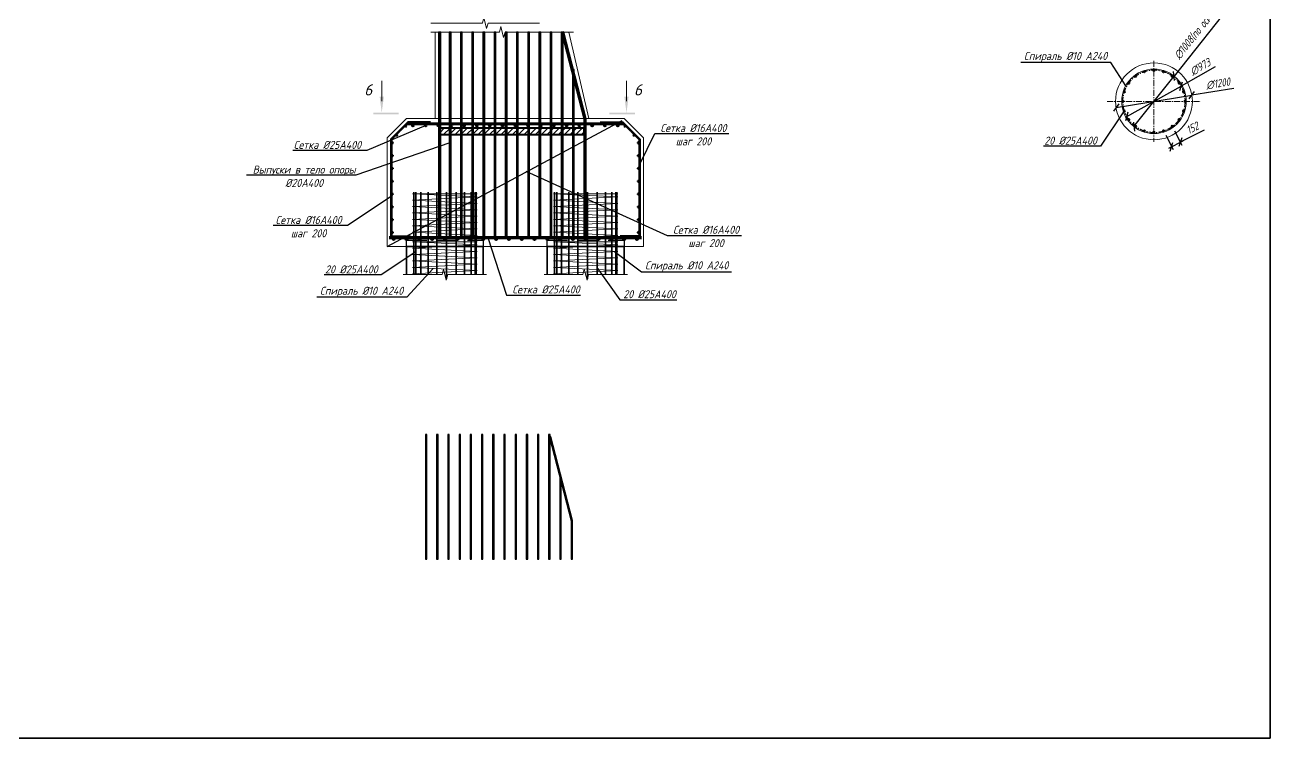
# Model space of a CAD drawing. Header units: millimetres. Extents: x 265754 to 14267433, y -6145605 to 2433772.
# Drawn here: x 7333448 to 7352902, y 771392 to 782528 of the extents above; entities that cross this region are included whole.
import ezdxf
from ezdxf import colors
from ezdxf.entities.mleader import LeaderData, LeaderLine
from ezdxf.enums import TextEntityAlignment as Align
from ezdxf.math import Vec2, Vec3

# ---------------------------------------------------------------- set-up
doc = ezdxf.new("R2010")
doc.units = ezdxf.units.MM
doc.linetypes.add('невидимая', pattern=[9.525, 6.35, -3.175])
doc.linetypes.add('осевая', pattern=[2, 1.25, -0.25, 0.25, -0.25])
for name, color, linetype, lineweight in [('1-Бетон', 106, 'Continuous', 35), ('Арматура', 1, 'Continuous', 40), ('ИС_TXT', 4, 'Continuous', 18), ('ИС_TXT_ЗГЛ', 1, 'Continuous', 35), ('ИС_ОПОР_Med_закладная', 7, 'Continuous', 35), ('ИС_ОПОР_Med_раб.арматура', 6, 'Continuous', 35), ('ИС_ОПОР_Wide_раб.арматура', 6, 'Continuous', 50), ('ИС_ОПОР_Ось', 3, 'осевая', 18), ('ИС_ОПОР_Тон', 3, 'Continuous', 18), ('ИС_ОПОР_Тон_конструк.арматура', 4, 'Continuous', 18), ('ИС_Основная', 7, 'Continuous', 35), ('ИС_Разм', 3, 'Continuous', 18), ('ИС_Тонкая', 3, 'Continuous', 18), ('Тонкая', 3, 'Continuous', 15), ('Штриховка', 2, 'Continuous', 5)]:
    doc.layers.add(name, color=color, linetype=linetype, lineweight=lineweight)
doc.layers.add('ИС_Невидимая', color=4, linetype='невидимая')
doc.styles.add('0', font='isocpeur.ttf', dxfattribs={"width": 0.8, "oblique": 15})
doc.styles.add('Mis(m)', font='isocpeui.ttf')
doc.styles.add('ROMANS', font='isocpeur.ttf', dxfattribs={"width": 0.9, "oblique": 15})
doc.dimstyles.new('50', dxfattribs={"dimscale": 50, "dimtxt": 2.5, "dimasz": 2, "dimexe": 1, "dimexo": 1.5, "dimgap": 1, "dimtad": 3, "dimdec": 0, "dimdsep": 46, "dimtxsty": '0', "dimblk1": 'OBLIQUE', "dimblk2": 'OBLIQUE', "dimsah": 1, "dimcen": 0.1, "dimdle": 1, "dimclrd": 256, "dimclre": 256, "dimclrt": 4, "dimadec": 0, "dimazin": 0, "dimtfac": 0.75, "dimtdec": 0, "dimtmove": 1, "dimatfit": 3, "dimldrblk": 'OBLIQUE', "dimfxl": 1, "dimtolj": 1, "dimtzin": 0, "dimarcsym": 0})

# ---------------------------------------------------------------- blocks, each defined once
blk = doc.blocks.new('*U1880')
at = {"layer": 'ИС_ОПОР_Wide_раб.арматура'}
h = blk.add_hatch(color=256, dxfattribs=at)
h.dxf.hatch_style = 1
edge = h.paths.add_edge_path()
edge.add_arc((0, 0), 8, 0, 360)
at = {"color": 6}
blk.add_circle((0, 0), 9, dxfattribs=at)
at = {"layer": 'ИС_ОПОР_Wide_раб.арматура', "color": 6}
blk.add_circle((0, 0), 8, dxfattribs=at)
blk = doc.blocks.new('*U1881')
at = {"color": 0, "linetype": 'ByBlock', "lineweight": -2, "transparency": 16777216}
for p in [(0, 0), (0, -200), (0, -400), (0, -600), (0, -800), (0, -1000), (0, -1200), (0, -1400)]:
    blk.add_blockref('*U1880', p, dxfattribs=at)
blk = doc.blocks.new('Торцевая')
at = {"layer": 'ИС_ОПОР_Wide_раб.арматура'}
h = blk.add_hatch(color=256, dxfattribs=at)
h.dxf.hatch_style = 1
edge = h.paths.add_edge_path()
edge.add_arc((116611, 27236), 8, 0, 360)
h = blk.add_hatch(color=256, dxfattribs=at)
h.dxf.hatch_style = 1
edge = h.paths.add_edge_path()
edge.add_arc((116469, 27094), 8, 0, 360)
at = {"color": 6}
for centre in [(116611, 27236), (116469, 27094)]:
    blk.add_circle(centre, 9, dxfattribs=at)
at = {"layer": 'Defpoints'}
for points in [[(116996, 27305), (116642, 27305), (116372, 27035), (116372, 25507), (116681, 25507)], [(116996, 27287), (116649, 27287), (116390, 27028), (116390, 25525), (116681, 25525)]]:
    blk.add_lwpolyline(points, dxfattribs=at)
at = {"layer": 'ИС_ОПОР_Wide_раб.арматура'}
blk.add_lwpolyline([(116996, 27296), (116646, 27296), (116381, 27031), (116381, 25516), (116681, 25516)], dxfattribs=at)
at = {"layer": 'ИС_ОПОР_Wide_раб.арматура', "color": 6}
for centre in [(116611, 27236), (116469, 27094)]:
    blk.add_circle(centre, 8, dxfattribs=at)
blk.add_blockref('*U1881', (116399, 26976))
blk = doc.blocks.new('_None')
blk = doc.blocks.new('*U2283')
blk.add_line((-1277, 0), (3, 0))
at = {"layer": 'Defpoints'}
blk.add_lwpolyline([(-1277, 11), (3, 11), (3, -11), (-1277, -11)], close=True, dxfattribs=at)
blk.add_circle((0, 0), 3, dxfattribs=at)
blk = doc.blocks.new('*U2004')
blk.add_line((-1945, 0), (3, 0))
at = {"layer": 'Defpoints'}
blk.add_lwpolyline([(-1945, 11), (3, 11), (3, -11), (-1945, -11)], close=True, dxfattribs=at)
blk.add_circle((0, 0), 3, dxfattribs=at)
blk = doc.blocks.new('*U2044')
at = {"color": 0, "linetype": 'ByBlock', "lineweight": -2}
for p, q in [((0, 0), (-3, 0)), ((29.68, 0), (0, 0)), ((62.86, 0), (33.18, 0)), ((62.86, 0), (65.86, 0))]:
    blk.add_line(p, q, dxfattribs=at)
blk.add_lwpolyline([(33.18, 0), (32.31, -3.5), (30.56, 3.5), (29.68, 0)], dxfattribs=at)
blk = doc.blocks.new('*U2045')
at = {"color": 0, "linetype": 'ByBlock', "lineweight": -2}
for p, q in [((40.47, 0.03), (0, 0)), ((84.43, 0.07), (43.97, 0.04)), ((84.43, 0.07), (87.43, 0.07)), ((0, 0), (-3, 0))]:
    blk.add_line(p, q, dxfattribs=at)
blk.add_lwpolyline([(43.97, 0.04), (43.09, -3.46), (41.34, 3.53), (40.47, 0.03)], dxfattribs=at)
blk = doc.blocks.new('*U2043')
blk.add_line((-1346, 0), (3, 0))
at = {"layer": 'Defpoints'}
blk.add_lwpolyline([(-1346, 11), (3, 11), (3, -11), (-1346, -11)], close=True, dxfattribs=at)
blk.add_circle((0, 0), 3, dxfattribs=at)
blk = doc.blocks.new('*U2020')
blk.add_line((-597, 0), (3, 0))
at = {"layer": 'Defpoints'}
blk.add_lwpolyline([(-597, 11), (3, 11), (3, -11), (-597, -11)], close=True, dxfattribs=at)
blk.add_circle((0, 0), 3, dxfattribs=at)
blk = doc.blocks.new('*U2295')
at = {"layer": 'Арматура'}
h = blk.add_hatch(color=256, dxfattribs=at)
h.dxf.hatch_style = 1
h.paths.add_polyline_path([(-12.5, 0, 1), (12.5, 0, 1)])
at = {"layer": 'Арматура', "color": 1}
for radius in [13.5, 12.5]:
    blk.add_circle((0, 0), radius, dxfattribs=at)
blk = doc.blocks.new('*U2294')
at = {"layer": 'Арматура', "color": 0, "linetype": 'ByBlock', "lineweight": -2, "transparency": 16777216}
for p in [(0, 0), (200, 0), (400, 0), (600, 0), (800, 0), (1000, 0), (1200, 0), (1400, 0), (1600, 0), (1800, 0), (2000, 0), (2200, 0), (2400, 0), (2600, 0), (2800, 0), (3000, 0), (3200, 0)]:
    blk.add_blockref('*U2295', p, dxfattribs=at)
blk = doc.blocks.new('*U2293')
at = {"layer": 'Арматура'}
h = blk.add_hatch(color=256, dxfattribs=at)
h.dxf.hatch_style = 1
h.paths.add_polyline_path([(12.5, 0, 1), (-12.5, 0, 1)])
at = {"layer": 'Арматура', "color": 1}
for radius in [13.5, 12.5]:
    blk.add_circle((0, 0), radius, dxfattribs=at)
blk = doc.blocks.new('*U2296')
at = {"layer": 'Арматура', "color": 0, "linetype": 'ByBlock', "lineweight": -2, "transparency": 16777216}
for p in [(0, 0), (200, 0), (400, 0), (600, 0), (800, 0), (1000, 0), (1200, 0), (1400, 0), (1600, 0), (1800, 0), (2000, 0), (2200, 0), (2400, 0), (2600, 0), (2800, 0), (3000, 0), (3200, 0), (3400, 0), (3600, 0), (3800, 0)]:
    blk.add_blockref('*U2293', p, dxfattribs=at)
blk = doc.blocks.new('*U2302')
at = {"layer": 'ИС_ОПОР_Тон'}
blk.add_lwpolyline([(-504, -50), (504, 0), (-504, 50)], dxfattribs=at)
blk = doc.blocks.new('*U2299')
at = {"layer": 'ИС_Тонкая', "color": 0, "linetype": 'ByBlock', "lineweight": -2, "transparency": 16777216}
for p in [(0, 600), (0, 500), (0, 400), (0, 300), (0, 200), (0, 100), (0, 0)]:
    blk.add_blockref('*U2302', p, dxfattribs=at)
blk = doc.blocks.new('*U2301')
at = {"layer": 'ИС_ОПОР_Тон'}
blk.add_lwpolyline([(-504, -50), (504, 0), (-504, 50)], dxfattribs=at)
blk = doc.blocks.new('*U2300')
at = {"layer": 'ИС_Тонкая', "color": 0, "linetype": 'ByBlock', "lineweight": -2, "transparency": 16777216}
for p in [(0, 400), (0, 300), (0, 200), (0, 100), (0, 0)]:
    blk.add_blockref('*U2301', p, dxfattribs=at)
blk = doc.blocks.new('*U2297')
at = {"color": 3, "linetype": 'ByBlock', "lineweight": -2}
blk.add_lwpolyline([(650, -601), (43, -601), (22, -687), (-22, -515), (-43, -601), (-650, -601)], dxfattribs=at)
at = {"layer": 'ИС_Невидимая', "ltscale": 50}
blk.add_lwpolyline([(-600, -163), (-600, -63), (600, -63), (600, -163)], dxfattribs=at)
at = {"layer": 'ИС_ОПОР_Med_раб.арматура'}
for p, q in [((-486, 687), (-486, -601)), ((-454, 687), (-454, -601)), ((-377, 687), (-377, -601)), ((-264, 687), (-264, -601)), ((-124, 687), (-124, -601)), ((27, 687), (27, -665)), ((176, 687), (176, -601)), ((307, 687), (307, -601)), ((409, 687), (409, -601)), ((470, 687), (470, -601)), ((486, 687), (486, -601))]:
    blk.add_line(p, q, dxfattribs=at)
at = {"layer": 'ИС_ОПОР_Тон'}
for p, q in [((-504, 662), (504, 662)), ((-504, -88), (504, -88))]:
    blk.add_line(p, q, dxfattribs=at)
at = {"layer": 'ИС_Основная', "ltscale": 500}
blk.add_lwpolyline([(-600, -601), (-600, -163), (600, -163), (600, -601)], dxfattribs=at)
at = {"layer": 'ИС_Тонкая'}
for name, p in [('*U2299', (0, 12)), ('*U2300', (0, -538))]:
    blk.add_blockref(name, p, dxfattribs=at)
blk = doc.blocks.new('*U2298')
at = {"layer": 'ИС_ОПОР_Тон', "color": 0, "linetype": 'ByBlock', "lineweight": -2, "transparency": 16777216}
for p in [(0, 0), (2200, 0)]:
    blk.add_blockref('*U2297', p, dxfattribs=at)
blk = doc.blocks.new('*U2303')
at = {"layer": 'ИС_Разм'}
h = blk.add_hatch(color=6, dxfattribs=at)
h.dxf.hatch_style = 1
edge = h.paths.add_edge_path()
edge.add_arc((0, 0), 12.5, 0, 360)
at = {"layer": 'ИС_ОПОР_Med_раб.арматура'}
for radius in [13.5, 12.5]:
    blk.add_circle((0, 0), radius, dxfattribs=at)
blk = doc.blocks.new('*U2304')
at = {"layer": 'ИС_Разм', "color": 0, "linetype": 'ByBlock', "lineweight": -2, "transparency": 16777216}
for p, rotation in [((1188733, -7360), 17.99999999999997), ((1189034, -7360), 342.0000000000001), ((1188490, -7537), 54), ((1188597, -7429), 35.99999999999999), ((1189169, -7429), 324), ((1189277, -7537), 306), ((1188421, -7673), 72), ((1189346, -7673), 288), ((1188397, -7823), 90), ((1188421, -7973), 108), ((1189346, -7973), 252), ((1189370, -7823), 270), ((1188490, -8109), 126), ((1189277, -8109), 234), ((1188597, -8216), 144), ((1188733, -8286), 162.0000000000001), ((1188883, -8309), 180), ((1189034, -8286), 198), ((1189169, -8216), 216)]:
    blk.add_blockref('*U2303', p, dxfattribs=dict(at, rotation=rotation))
blk.add_blockref('*U2303', (1188883, -7336), dxfattribs=at)
blk = doc.blocks.new('_OBLIQUE')
at = {"color": 0, "linetype": 'ByBlock', "lineweight": -2}
blk.add_line((0.5, 0.5), (-0.5, -0.5), dxfattribs=at)
blk = doc.blocks.new('*D2305')
at = {"layer": 'Defpoints', "color": 0, "transparency": 16777216}
for p in [(7351680, 781431), (7350495, 781238)]:
    blk.add_point(p, dxfattribs=at)
at = {"layer": 'ИС_Разм', "lineweight": -2, "transparency": 16777216}
for p in [(7352335, 781537), (7350495, 781238)]:
    blk.add_line(p, (7351680, 781431), dxfattribs=at)
at = {"layer": 'ИС_Разм', "lineweight": -2, "transparency": 16777216, "xscale": 100, "yscale": 100, "zscale": 100}
for p, rotation in [((7351680, 781431), 189.2507320285141), ((7350495, 781238), 9.250732028514053)]:
    blk.add_blockref('_OBLIQUE', p, dxfattribs=dict(at, rotation=rotation))
at = {"layer": 'ИС_Разм', "color": 4, "transparency": 16777216, "insert": (7352088, 781611), "char_height": 125, "attachment_point": 5, "rotation": 9.2507, "style": '0'}
blk.add_mtext('\\A1;∅1200', dxfattribs=at)
blk = doc.blocks.new('*D2306')
at = {"layer": 'Defpoints', "color": 0, "transparency": 16777216}
for p in [(7351401, 781729), (7350774, 780940)]:
    blk.add_point(p, dxfattribs=at)
at = {"layer": 'ИС_Разм', "lineweight": -2, "transparency": 16777216}
for p in [(7352494, 783104), (7350774, 780940)]:
    blk.add_line(p, (7351401, 781729), dxfattribs=at)
at = {"layer": 'ИС_Разм', "lineweight": -2, "transparency": 16777216, "xscale": 100, "yscale": 100, "zscale": 100}
for p, rotation in [((7351401, 781729), 231.5219576382582), ((7350774, 780940), 51.52195763825816)]:
    blk.add_blockref('_OBLIQUE', p, dxfattribs=dict(at, rotation=rotation))
at = {"layer": 'ИС_Разм', "color": 4, "transparency": 16777216, "insert": (7351902, 782580), "char_height": 125, "attachment_point": 5, "rotation": 51.522, "style": '0'}
blk.add_mtext('\\A1;∅1008(по оси спирали)', dxfattribs=at)
blk = doc.blocks.new('*D2307')
at = {"layer": 'Defpoints', "color": 0, "transparency": 16777216}
for p in [(7351512, 781573), (7350663, 781096)]:
    blk.add_point(p, dxfattribs=at)
at = {"layer": 'ИС_Разм', "lineweight": -2, "transparency": 16777216}
for p in [(7352046, 781873), (7350663, 781096)]:
    blk.add_line(p, (7351512, 781573), dxfattribs=at)
at = {"layer": 'ИС_Разм', "lineweight": -2, "transparency": 16777216, "xscale": 100, "yscale": 100, "zscale": 100}
for p, rotation in [((7351512, 781573), 209.3262484150108), ((7350663, 781096), 29.32624841501076)]:
    blk.add_blockref('_OBLIQUE', p, dxfattribs=dict(at, rotation=rotation))
at = {"layer": 'ИС_Разм', "color": 4, "transparency": 16777216, "insert": (7351811, 781870), "char_height": 125, "attachment_point": 5, "rotation": 29.3262, "style": '0'}
blk.add_mtext('\\A1;∅973', dxfattribs=at)
blk = doc.blocks.new('*D2308')
at = {"layer": 'Defpoints', "color": 0, "transparency": 16777216}
for p in [(7351373, 780941), (7351238, 780872), (7351499, 780695)]:
    blk.add_point(p, dxfattribs=at)
at = {"layer": 'ИС_Разм', "lineweight": -2, "transparency": 16777216}
for p, q in [((7351873, 780886), (7351499, 780695)), ((7351272, 780805), (7351386, 780582)), ((7351318, 780603), (7351543, 780718)), ((7351407, 780874), (7351521, 780651))]:
    blk.add_line(p, q, dxfattribs=at)
at = {"layer": 'ИС_Разм', "lineweight": -2, "transparency": 16777216, "xscale": 100, "yscale": 100, "zscale": 100}
for p, rotation in [((7351363, 780626), 207.0000035320381), ((7351499, 780695), 27.00000353203815)]:
    blk.add_blockref('_OBLIQUE', p, dxfattribs=dict(at, rotation=rotation))
at = {"layer": 'ИС_Разм', "color": 4, "transparency": 16777216, "insert": (7351687, 780918), "char_height": 125, "attachment_point": 5, "rotation": 27, "style": '0'}
blk.add_mtext('\\A1;152', dxfattribs=at)
blk = doc.blocks.new('*U2337')
at = {"layer": 'ИС_Тонкая'}
for p, q in [((-23.71, 3.8), (-23.71, 10.2)), ((52.77, 3.8), (52.77, 10.2))]:
    blk.add_line(p, q, dxfattribs=at)
for points in [[(-24.36, 5.2), (-23.71, 0.2), (-23.71, 5.2), (-23.05, 5.2)], [(52.11, 5.2), (52.77, 0.2), (52.77, 5.2), (53.43, 5.2)], [(-18.37, 0.25), (-18.37, -0.25), (-26.37, 0.25), (-26.37, -0.25)], [(55.44, 0.25), (55.44, -0.25), (47.44, 0.25), (47.44, -0.25)]]:
    blk.add_solid(points, dxfattribs=at)
at = {"layer": 'ИС_TXT', "style": 'Mis(m)'}
blk.add_attdef('ЛЕВО', text='', height=3.5, dxfattribs=at).set_placement((-26.66, 7.36), align=Align.MIDDLE_RIGHT)
blk.add_attdef('ПРАВО', text='', height=3.5, dxfattribs=at).set_placement((55.1, 7.36), align=Align.MIDDLE_LEFT)
blk = doc.blocks.new('*U2339')
blk.add_line((-1390, 0), (5, 0))
at = {"layer": 'Defpoints'}
blk.add_lwpolyline([(-1390, 18), (5, 18), (5, -18), (-1390, -18)], close=True, dxfattribs=at)
blk.add_circle((0, 0), 3, dxfattribs=at)
blk = doc.blocks.new('*U2340')
blk.add_line((-597, 0), (1248, 0))
at = {"layer": 'Defpoints'}
blk.add_lwpolyline([(-597, 18), (1248, 18), (1248, -18), (-597, -18)], close=True, dxfattribs=at)
blk.add_circle((0, 0), 3, dxfattribs=at)
blk = doc.blocks.new('*U2341')
blk.add_line((-1945, 0), (1248, 0))
at = {"layer": 'Defpoints'}
blk.add_lwpolyline([(-1945, 18), (1248, 18), (1248, -18), (-1945, -18)], close=True, dxfattribs=at)
blk.add_circle((0, 0), 3, dxfattribs=at)
blk = doc.blocks.new('*U2338')
blk.add_line((-1945, 0), (1248, 0))
at = {"layer": 'Defpoints'}
blk.add_lwpolyline([(-1945, 14), (1248, 14), (1248, -14), (-1945, -14)], close=True, dxfattribs=at)
blk.add_circle((0, 0), 3, dxfattribs=at)
blk = doc.blocks.new('*U2342')
blk.add_line((-1363, 0), (1248, 0))
at = {"layer": 'Defpoints'}
blk.add_lwpolyline([(-1363, 14), (1248, 14), (1248, -14), (-1363, -14)], close=True, dxfattribs=at)
blk.add_circle((0, 0), 3, dxfattribs=at)

msp = doc.modelspace()

# ---------------------------------------------------------------- hatches: boundary and pattern name
at = {"layer": 'Штриховка'}
h = msp.add_hatch(dxfattribs=at)
h.set_pattern_fill('ANSI31', color=256, scale=20)
h.set_pattern_definition([(45, (6511730.43, 604702.84), (-44.9012806, 44.9012806), [])])
h.paths.add_polyline_path([(7339933.7375, 780916.7686), (7339933.7375, 780816.7686), (7342186.2347, 780816.7686), (7342186.2347, 780916.7686)])

# ---------------------------------------------------------------- linework, layer by layer
at = {"color": 5}
msp.add_line((7339110.2375, 779066.7685), (7342780.2375, 781035.611), dxfattribs=at)
at = {"layer": '1-Бетон'}
msp.add_lwpolyline([(7266394.4017, 859892.3616), (7352902.1087, 859892.3616), (7352902.1087, 771391.9934), (7266394.4017, 771391.9934)], close=True, dxfattribs=at)
at = {"layer": 'Defpoints'}
for p, q in [((7339140.2375, 779222.2685), (7343080.2375, 779222.2685)), ((7339140.2375, 779195.2685), (7343080.2375, 779195.2685))]:
    msp.add_line(p, q, dxfattribs=at)
for points in [[(7339410.2375, 780997.7685), (7342810.2375, 780997.7685)], [(7339410.2375, 780970.7685), (7342810.2375, 780970.7685)]]:
    msp.add_lwpolyline(points, dxfattribs=at)
at = {"layer": 'Арматура', "color": 1}
msp.add_line((7339140.2375, 779208.7685), (7343080.2375, 779208.7685), dxfattribs=at)
msp.add_lwpolyline([(7339410.2375, 780984.2685), (7342810.2375, 780984.2685)], dxfattribs=at)
at = {"layer": 'Арматура'}
msp.add_lwpolyline([(7339933.7375, 780816.7686), (7342186.2347, 780816.7686), (7342186.2347, 780916.7686), (7339933.7375, 780916.7686)], close=True, dxfattribs=at)
at = {"layer": 'ИС_ОПОР_Med_закладная'}
msp.add_line((7350614.4561, 781334.3209), (7350606.6687, 781336.1526), dxfattribs=at)
msp.add_line((7350614.4561, 781334.3209), (7350606.6687, 781336.1526), dxfattribs=at)
at = {"layer": 'ИС_ОПОР_Ось', "ltscale": 75}
for p, q in [((7351087.4561, 781964.5413), (7351087.4561, 780704.1005)), ((7350355.9042, 781334.3209), (7351819.0081, 781334.3209))]:
    msp.add_line(p, q, dxfattribs=at)
msp.add_circle((7351087.4561, 781334.3209), 486.5, dxfattribs=at)
at = {"layer": 'ИС_ОПОР_Тон', "ltscale": 500}
msp.add_lwpolyline([(7343110.2375, 779066.7685), (7339110.2375, 779066.7685), (7339110.2375, 780766.7685), (7339410.2375, 781066.7685), (7342810.2375, 781065.611), (7343110.2375, 780766.7685)], close=True, dxfattribs=at)
at = {"layer": 'ИС_ОПОР_Тон'}
msp.add_circle((7351087.4561, 781334.3209), 600, dxfattribs=at)
at = {"layer": 'ИС_ОПОР_Тон_конструк.арматура'}
msp.add_circle((7351087.4561, 781334.3209), 504, dxfattribs=at)
at = {"layer": 'ИС_Тонкая'}
msp.add_lwpolyline([(7341945.3577, 782416.7685), (7342260.2372, 781065.7983), (7339860.2273, 781066.6153), (7339860.3577, 782416.7685)], dxfattribs=at)

# ---------------------------------------------------------------- block references
msp.add_blockref('Торцевая', (7222789.3249, 753710.4859))
at = {"xscale": -1}
msp.add_blockref('Торцевая', (7459431.1501, 753710.4859), dxfattribs=at)
at = {"layer": 'Арматура', "xscale": -1}
for name, p, rotation in [('*U2341', (7339927.7446, 780468.8015), 90), ('*U2338', (7340092.7446, 780468.8015), 90), ('*U2338', (7340267.7446, 780468.8015), 90), ('*U2338', (7340442.7446, 780468.8015), 90), ('*U2338', (7340617.7446, 780468.8015), 90), ('*U2338', (7340792.7446, 780468.8015), 90), ('*U2338', (7340967.7446, 780468.8015), 90), ('*U2338', (7341142.7446, 780468.8015), 90), ('*U2338', (7341317.7446, 780468.8015), 90), ('*U2338', (7341492.7446, 780468.8015), 90), ('*U2338', (7341667.7446, 780468.8015), 90), ('*U2338', (7341842.7446, 780468.8015), 90), ('*U2339', (7342196.4761, 781068.7026), 104.5089798501136), ('*U2342', (7342017.7446, 780468.8015), 90), ('*U2340', (7342197.2344, 780468.8), 90), ('*U2004', (7339717.0451, 774188.2368), 90), ('*U2004', (7339892.0451, 774188.2368), 90), ('*U2004', (7340067.0451, 774188.2368), 90), ('*U2004', (7340242.0451, 774188.2354), 90), ('*U2004', (7340417.0451, 774188.2368), 90), ('*U2004', (7340592.0451, 774188.2368), 90), ('*U2004', (7340767.0451, 774188.2368), 90), ('*U2004', (7340942.0451, 774188.2354), 90), ('*U2004', (7341117.0451, 774188.2368), 90), ('*U2004', (7341292.0451, 774188.2354), 90), ('*U2004', (7341467.0451, 774188.2354), 90), ('*U2004', (7341642.0451, 774188.2368), 90), ('*U2043', (7341992.2836, 774788.1397), 104.5089798501136), ('*U2283', (7341817.0451, 774188.2368), 90), ('*U2020', (7341993.0418, 774188.2371), 90)]:
    msp.add_blockref(name, p, dxfattribs=dict(at, rotation=rotation))
at = {"layer": 'Арматура'}
for name, p in [('*U2294', (7339510.2375, 780957.2685)), ('*U2296', (7339210.2375, 779181.7685))]:
    msp.add_blockref(name, p, dxfattribs=at)
at = {"layer": 'ИС_TXT_ЗГЛ', "ltscale": 200, "xscale": 50, "yscale": 50, "zscale": 50}
msp.add_blockref('*U2337', (7340208.6109, 781146.3128), dxfattribs=at).add_auto_attribs({'ПРАВО': '6', 'ЛЕВО': '6'})
at = {"layer": 'ИС_ОПОР_Тон'}
msp.add_blockref('*U2298', (7340010.2375, 779229.6477), dxfattribs=at)
at = {"layer": 'ИС_Разм'}
msp.add_blockref('*U2304', (6162204.2447, 789157.16), dxfattribs=at)
at = {"layer": 'ИС_Тонкая', "xscale": 24.62300410485155, "yscale": 24.62300410485155, "zscale": 24.62300410485155}
for name, p in [('*U2044', (7339866.4278, 782556.8859)), ('*U2045', (7339866.4278, 782415.0388))]:
    msp.add_blockref(name, p, dxfattribs=at)

# ---------------------------------------------------------------- dimensions: what is measured, and where the dimension line sits
at = {"layer": 'ИС_Разм'}
dim = msp.add_diameter_dim_2p(p1=(7350773.86, 780939.7662), p2=(7351401.0523, 781728.8756), text='<>(по оси спирали)', dimstyle='50', dxfattribs=at)
dim.commit()
dim.dimension.update_dxf_attribs({"geometry": '*D2306', "text_midpoint": (7351902.2889, 782580.4971)})
for p1, p2, picture, middle in [((7350663.3036, 781096.042), (7351511.6087, 781572.5998), '*D2307', (7351811.1284, 781869.8996)), ((7350495.2596, 781237.8678), (7351679.6527, 781430.774), '*D2305', (7352087.6994, 781611.2164))]:
    dim = msp.add_diameter_dim_2p(p1=p1, p2=p2, dimstyle='50', dxfattribs=at)
    dim.commit()
    dim.dimension.update_dxf_attribs({"geometry": picture, "text_midpoint": middle})
dim = msp.add_linear_dim(base=(7351498.5364, 780695.167), p1=(7351237.793, 780871.6319), p2=(7351373.4137, 780940.7341), angle=27.00000353, text='152', dimstyle='50', dxfattribs=at)
dim.commit()
dim.dimension.update_dxf_attribs({"geometry": '*D2308', "text_midpoint": (7351774.4801, 780746.1003), "dimtype": 161})

# ---------------------------------------------------------------- leaders
at = {"layer": 'Тонкая', "color": 3}
ml = msp.add_multileader_mtext('Standard', dxfattribs=at)
ml.set_content('Спираль %%C10 А240 ', color=4, style='ROMANS')
ml.set_leader_properties(color=256)
ml.set_arrow_properties(name='NONE')
ml.build(insert=Vec2(0, 0))
ml.multileader.update_dxf_attribs({"text_left_attachment_type": 6, "text_right_attachment_type": 6, "arrow_head_size": 600})
ctx = ml.context
ctx.base_point, ctx.char_height, ctx.arrow_head_size, ctx.plane_origin = Vec3(7349007.9317, 781942.8965), 125, 600, Vec3(7349794.6146, 783183.6104)
ctx.left_attachment, ctx.right_attachment, ctx.text_align_type = 6, 6, 1
notes = []
notes.append((ctx, [(1, (1, 1, 0), (7350413.9063, 781942.8965), (-1, 0), 8, [(0, [(7350645.7364, 781577.0134)], 0, [])])]))
ctx.mtext.insert, ctx.mtext.width, ctx.mtext.defined_height, ctx.mtext.alignment, ctx.mtext.flow_direction = Vec3(7349706.919, 782105.3965), 1702.158133, 135.0253, 2, 5
ml = msp.add_multileader_mtext('Standard', dxfattribs=at)
ml.set_content('20 %%C25А400 ', color=4, style='ROMANS')
ml.set_leader_properties(color=256)
ml.set_arrow_properties(name='NONE')
ml.build(insert=Vec2(0, 0))
ml.multileader.update_dxf_attribs({"text_left_attachment_type": 6, "text_right_attachment_type": 6, "arrow_head_size": 600})
ctx = ml.context
ctx.base_point, ctx.char_height, ctx.arrow_head_size, ctx.plane_origin = Vec3(7349327.8377, 780633.3555), 125, 600, Vec3(7349835.8174, 781789.8839)
ctx.left_attachment, ctx.right_attachment, ctx.text_align_type = 6, 6, 1
notes.append((ctx, [(1, (1, 1, 0), (7350250.3186, 780633.3555), (-1, 0), 8, [(0, [(7350624.7672, 781183.9841)], 0, [])])]))
ctx.mtext.insert, ctx.mtext.width, ctx.mtext.alignment, ctx.mtext.flow_direction = Vec3(7349785.0782, 780783.3555), 1441.788338, 2, 5
ml = msp.add_multileader_mtext('Standard', dxfattribs=at)
ml.set_content('Сетка %%C25А400 ', color=4, style='ROMANS')
ml.set_leader_properties(color=256)
ml.set_arrow_properties(name='NONE')
ml.build(insert=Vec2(0, 0))
ml.multileader.update_dxf_attribs({"text_left_attachment_type": 6, "text_right_attachment_type": 6, "arrow_head_size": 600})
ctx = ml.context
ctx.base_point, ctx.char_height, ctx.arrow_head_size, ctx.plane_origin = Vec3(7337564.9242, 780567.1229), 125, 600, Vec3(7338119.7041, 782965.2748)
ctx.left_attachment, ctx.right_attachment, ctx.text_align_type = 6, 6, 1
notes.append((ctx, [(1, (1, 1, 0), (7338790.8988, 780567.1229), (-1, 0), 8, [(0, [(7339710.2375, 780957.2685)], 0, [])])]))
ctx.mtext.insert, ctx.mtext.width, ctx.mtext.alignment, ctx.mtext.flow_direction = Vec3(7338173.9115, 780717.1229), 1441.788338, 2, 5
ml = msp.add_multileader_mtext('Standard', dxfattribs=at)
ml.set_content('Сетка %%C16А400 \\Pшаг 200{\\C256; }', color=4, style='ROMANS')
ml.set_leader_properties(color=256)
ml.set_arrow_properties(name='NONE')
ml.build(insert=Vec2(0, 0))
ml.multileader.update_dxf_attribs({"text_left_attachment_type": 6, "text_right_attachment_type": 6, "arrow_head_size": 600})
ctx = ml.context
ctx.base_point, ctx.char_height, ctx.arrow_head_size, ctx.plane_origin = Vec3(7343295.2414, 780830.3005), 125, 600, Vec3(7344058.0703, 782472.1997)
ctx.left_attachment, ctx.right_attachment, ctx.text_align_type = 6, 6, 1
notes.append((ctx, [(0, (1, 1, 0), (7343287.2414, 780830.3005), (1, 0), 8, [(0, [(7343050.2375, 780342.9726)], 0, [])])]))
ctx.mtext.insert, ctx.mtext.width, ctx.mtext.alignment, ctx.mtext.flow_direction = Vec3(7343892.9787, 780980.3005), 1441.788338, 2, 5
ml = msp.add_multileader_mtext('Standard', dxfattribs=at)
ml.set_content('Выпуски в тело опоры\\P%%C20А400 ', color=4, style='ROMANS')
ml.set_leader_properties(color=256)
ml.set_arrow_properties(name='NONE')
ml.build(insert=Vec2(0, 0))
ml.multileader.update_dxf_attribs({"text_left_attachment_type": 6, "text_right_attachment_type": 6, "arrow_head_size": 600})
ctx = ml.context
ctx.base_point, ctx.char_height, ctx.arrow_head_size, ctx.plane_origin = Vec3(7337009.8003, 780181.1327), 125, 600, Vec3(7338730.9962, 784049.6628)
ctx.left_attachment, ctx.right_attachment, ctx.text_align_type = 6, 6, 1
notes.append((ctx, [(1, (1, 1, 0), (7338619.0439, 780181.1327), (-1, 0), 8, [(0, [(7340085.238, 780686.6569)], 0, [])])]))
ctx.mtext.insert, ctx.mtext.width, ctx.mtext.alignment, ctx.mtext.flow_direction = Vec3(7337810.4221, 780331.1327), 1803.477495, 2, 5
ml = msp.add_multileader_mtext('Standard', dxfattribs=at)
ml.set_content('Сетка %%C16А400 \\Pшаг 200{\\C256; }', color=4, style='ROMANS')
ml.set_leader_properties(color=256)
ml.set_arrow_properties(name='NONE')
ml.build(insert=Vec2(0, 0))
ml.multileader.update_dxf_attribs({"text_left_attachment_type": 6, "text_right_attachment_type": 6, "arrow_head_size": 600})
ctx = ml.context
ctx.base_point, ctx.char_height, ctx.arrow_head_size, ctx.plane_origin = Vec3(7343492.4908, 779241.4056), 125, 600, Vec3(7343049.6079, 780883.3048)
ctx.left_attachment, ctx.right_attachment, ctx.text_align_type = 6, 6, 1
notes.append((ctx, [(0, (1, 1, 0), (7343484.4908, 779241.4056), (1, 0), 8, [(0, [(7341276.4741, 780242.7939)], 0, [])])]))
ctx.mtext.insert, ctx.mtext.width, ctx.mtext.alignment, ctx.mtext.flow_direction = Vec3(7344090.2281, 779391.4056), 1441.788338, 2, 5
ml = msp.add_multileader_mtext('Standard', dxfattribs=at)
ml.set_content('Сетка %%C16А400 \\Pшаг 200 ', color=4, style='ROMANS')
ml.set_leader_properties(color=256)
ml.set_arrow_properties(name='NONE')
ml.build(insert=Vec2(0, 0))
ml.multileader.update_dxf_attribs({"text_left_attachment_type": 6, "text_right_attachment_type": 6, "arrow_head_size": 600})
ctx = ml.context
ctx.base_point, ctx.char_height, ctx.arrow_head_size, ctx.plane_origin = Vec3(7337282.6478, 779394.7843), 125, 600, Vec3(7337710.2276, 781036.6835)
ctx.left_attachment, ctx.right_attachment, ctx.text_align_type = 6, 6, 1
notes.append((ctx, [(1, (1, 1, 0), (7338486.1224, 779394.7843), (-1, 0), 8, [(0, [(7339170.2375, 779850.8025)], 0, [])])]))
ctx.mtext.insert, ctx.mtext.width, ctx.mtext.alignment, ctx.mtext.flow_direction = Vec3(7337880.3851, 779544.7843), 1441.788338, 2, 5
ml = msp.add_multileader_mtext('Standard', dxfattribs=at)
ml.set_content('Сетка %%C25А400 ', color=4, style='ROMANS')
ml.set_leader_properties(color=256)
ml.set_arrow_properties(name='NONE')
ml.build(insert=Vec2(0, 0))
ml.multileader.update_dxf_attribs({"text_left_attachment_type": 6, "text_right_attachment_type": 6, "arrow_head_size": 600})
ctx = ml.context
ctx.base_point, ctx.char_height, ctx.arrow_head_size, ctx.plane_origin = Vec3(7340981.1234, 778309.725), 125, 600, Vec3(7340376.1215, 779795.5254)
ctx.left_attachment, ctx.right_attachment, ctx.text_align_type = 6, 6, 1
notes.append((ctx, [(0, (1, 1, 0), (7340973.1234, 778309.725), (1, 0), 8, [(0, [(7340680.6492, 779208.7685)], 0, [])])]))
ctx.mtext.insert, ctx.mtext.width, ctx.mtext.alignment, ctx.mtext.flow_direction = Vec3(7341590.1107, 778459.725), 1441.788338, 2, 5
ml = msp.add_multileader_mtext('Standard', dxfattribs=at)
ml.set_content('20 %%C25А400 ', color=4, style='ROMANS')
ml.set_leader_properties(color=256)
ml.set_arrow_properties(name='NONE')
ml.build(insert=Vec2(0, 0))
ml.multileader.update_dxf_attribs({"text_left_attachment_type": 6, "text_right_attachment_type": 6, "arrow_head_size": 600})
ctx = ml.context
ctx.base_point, ctx.char_height, ctx.arrow_head_size, ctx.plane_origin = Vec3(7338091.9703, 778622.9019), 125, 600, Vec3(7338495.9618, 779576.2943)
ctx.left_attachment, ctx.right_attachment, ctx.text_align_type = 6, 6, 1
notes.append((ctx, [(1, (1, 1, 0), (7339014.4512, 778622.9019), (-1, 0), 8, [(0, [(7339556.6013, 778984.5374)], 0, [])])]))
ctx.mtext.insert, ctx.mtext.width, ctx.mtext.alignment, ctx.mtext.flow_direction = Vec3(7338549.2107, 778772.9019), 1441.788338, 2, 5
ml = msp.add_multileader_mtext('Standard', dxfattribs=at)
ml.set_content('Спираль %%C10 А240 ', color=4, style='ROMANS')
ml.set_leader_properties(color=256)
ml.set_arrow_properties(name='NONE')
ml.build(insert=Vec2(0, 0))
ml.multileader.update_dxf_attribs({"text_left_attachment_type": 6, "text_right_attachment_type": 6, "arrow_head_size": 600})
ctx = ml.context
ctx.base_point, ctx.char_height, ctx.arrow_head_size, ctx.plane_origin = Vec3(7343089.2618, 778673.6446), 125, 600, Vec3(7344006.1296, 779928.0959)
ctx.left_attachment, ctx.right_attachment, ctx.text_align_type = 6, 6, 1
notes.append((ctx, [(0, (1, 1, 0), (7343081.2618, 778673.6446), (1, 0), 8, [(0, [(7342659.3184, 778989.0553)], 0, [])])]))
ctx.mtext.insert, ctx.mtext.width, ctx.mtext.alignment, ctx.mtext.flow_direction = Vec3(7343788.2491, 778836.1446), 1441.788338, 2, 5
ml = msp.add_multileader_mtext('Standard', dxfattribs=at)
ml.set_content('20 %%C25А400 ', color=4, style='ROMANS')
ml.set_leader_properties(color=256)
ml.set_arrow_properties(name='NONE')
ml.build(insert=Vec2(0, 0))
ml.multileader.update_dxf_attribs({"text_left_attachment_type": 6, "text_right_attachment_type": 6, "arrow_head_size": 600})
ctx = ml.context
ctx.base_point, ctx.char_height, ctx.arrow_head_size, ctx.plane_origin = Vec3(7342749.9987, 778235.4352), 125, 600, Vec3(7342767.9282, 779518.6689)
ctx.left_attachment, ctx.right_attachment, ctx.text_align_type = 6, 6, 1
notes.append((ctx, [(0, (1, 1, 0), (7342741.9987, 778235.4352), (1, 0), 8, [(0, [(7342386.0114, 778741.8477)], 0, [])])]))
ctx.mtext.insert, ctx.mtext.width, ctx.mtext.alignment, ctx.mtext.flow_direction = Vec3(7343207.2392, 778385.4352), 1441.788338, 2, 5
ml = msp.add_multileader_mtext('Standard', dxfattribs=at)
ml.set_content('Спираль %%C10 А240 ', color=4, style='ROMANS')
ml.set_leader_properties(color=256)
ml.set_arrow_properties(name='NONE')
ml.build(insert=Vec2(0, 0))
ml.multileader.update_dxf_attribs({"text_left_attachment_type": 6, "text_right_attachment_type": 6, "arrow_head_size": 600})
ctx = ml.context
ctx.base_point, ctx.char_height, ctx.arrow_head_size, ctx.plane_origin = Vec3(7338009.2831, 778276.9323), 125, 600, Vec3(7338817.3202, 779311.4391)
ctx.left_attachment, ctx.right_attachment, ctx.text_align_type = 6, 6, 1
notes.append((ctx, [(1, (1, 1, 0), (7339415.2577, 778276.9323), (-1, 0), 8, [(0, [(7339828.8278, 778725.7714)], 0, [])])]))
ctx.mtext.insert, ctx.mtext.width, ctx.mtext.alignment, ctx.mtext.flow_direction = Vec3(7338708.2704, 778439.4323), 1441.788338, 2, 5
for ctx, leaders in notes:
    for number, flags, end, landing, length, lines in leaders:
        leader = LeaderData()
        leader.index, (leader.has_last_leader_line, leader.has_dogleg_vector, leader.attachment_direction) = number, flags
        leader.last_leader_point, leader.dogleg_vector, leader.dogleg_length = Vec3(end), Vec3(landing), length
        for number, points, colour, breaks in lines:
            line = LeaderLine()
            line.index, line.vertices, line.color, line.breaks = number, Vec3.list(points), colors.encode_raw_color(colour), breaks
            leader.lines.append(line)
        ctx.leaders.append(leader)

doc.saveas('drawing.dxf')
